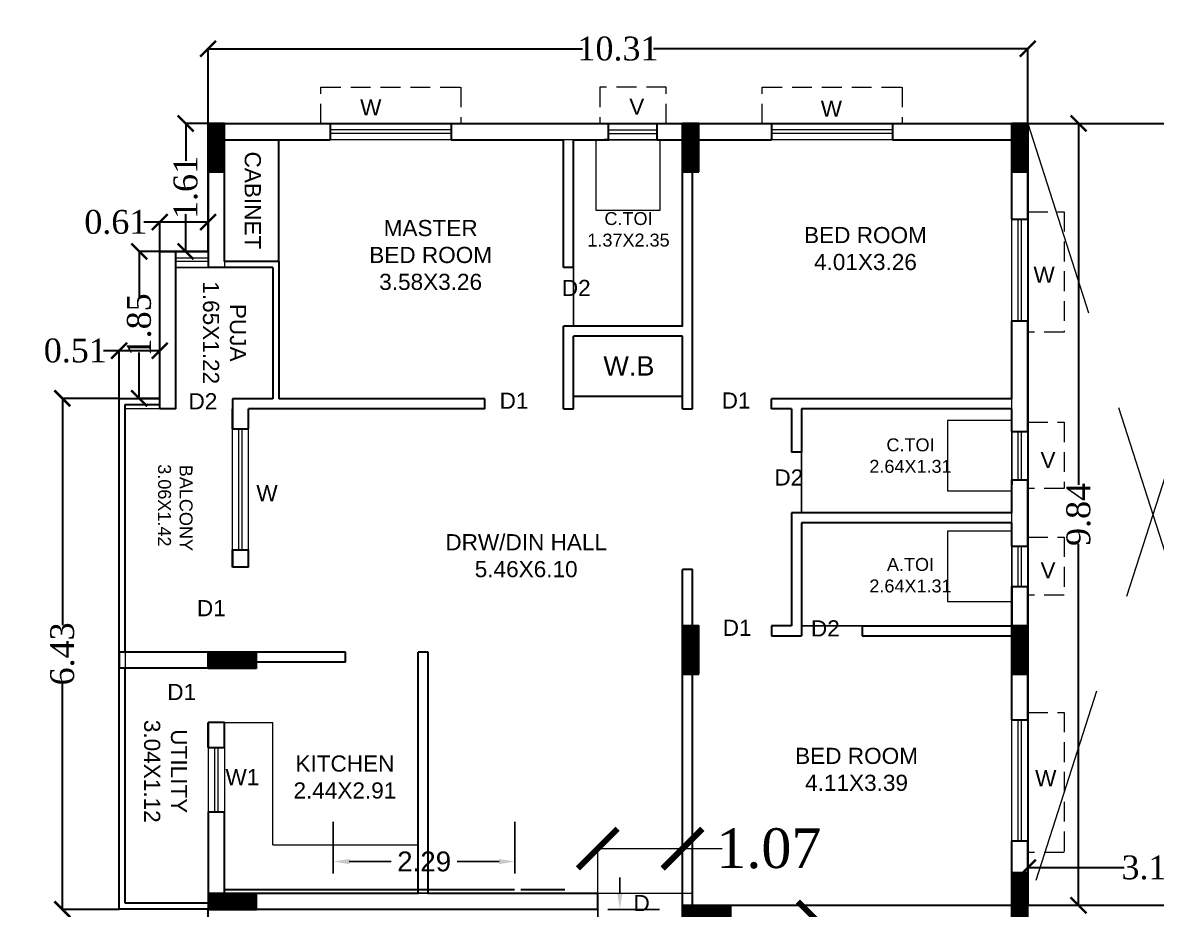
# Model space of a CAD drawing. Header units: metres. Extents: x 0 to 63445, y 32361 to 32804.
# Drawn here: x 63168.56 to 63182.83, y 32598.3 to 32609.46 of the extents above; entities that cross this region are included whole.
import ezdxf

# ---------------------------------------------------------------- set-up
doc = ezdxf.new("R2010")
doc.units = ezdxf.units.M
doc.header["$MEASUREMENT"] = 0
doc.header["$PDMODE"] = 34
doc.header["$PDSIZE"] = -10
for name, pattern in [('CONTINULUS', [0]), ('DASHED', [0.75, 0.5, -0.25]), ('DASHED2', [0.375, 0.25, -0.125])]:
    doc.linetypes.add(name, pattern=pattern)
doc.layers.get('0').update_dxf_attribs({"lineweight": 25})
doc.layers.add('BLK_1_FLR_5_BATH', color=3, linetype='Continuous', plot=False)
for name, color, linetype, lineweight in [('BLK_1_FLR_5_BLT_UP_AREA', 14, 'DASHED', 9), ('BLK_1_FLR_5_BLT_UP_AREA_DEDUCT', 41, 'DASHED', 9), ('BLK_1_FLR_5_EXIT_WIDTH_DOOR', 7, 'Continuous', 0), ('BLK_1_FLR_5_EXIT_WIDTH_STAIR', 7, 'Continuous', 0), ('BLK_1_FLR_5_STAIR_1_FLIGHT_2', 7, 'Continuous', 0), ('BLK_1_FLR_5_UNITFA', 7, 'Continuous', 0), ('BLK_1_FLR_5_WATER_CLOSET', 7, 'Continuous', 0), ('COLUMN', 1, 'Continuous', 30), ('elev', 252, 'Continuous', 20), ('hatch', 251, 'Continuous', 20), ('TEXT-2', 65, 'Continuous', 18), ('wall', 7, 'Continuous', 30), ('window', 154, 'Continuous', 9)]:
    doc.layers.add(name, color=color, linetype=linetype, lineweight=lineweight)
doc.layers.add('BLK_1_FLR_5_STAIR_1', color=7, linetype='Continuous', true_color=0xffffff, plot=False)
doc.layers.add('text', color=65, linetype='Continuous')
doc.styles.add('AutoDCRFont', font='arial.ttf')
doc.styles.add('PreDCRFont', font='arial.ttf', dxfattribs={"height": 0.25})
doc.styles.get("Standard").update_dxf_attribs({"font": 'arial.ttf', "height": 0.4})
doc.styles.add('TNR', font='times.ttf', dxfattribs={"height": 0.5})
doc.dimstyles.new('ARCHANA', dxfattribs={"dimscale": 0, "dimtxt": 0.5, "dimasz": 0.5, "dimexe": 0, "dimexo": 0, "dimgap": 0, "dimtad": 0, "dimzin": 0, "dimdsep": 46, "dimtxsty": 'TNR', "dimblk": 'ARCHTICK', "dimcen": 0.09, "dimclrd": 36, "dimclre": 36, "dimclrt": 7, "dimadec": 0, "dimazin": 0, "dimtfac": 1, "dimtofl": 0, "dimtmove": 0, "dimatfit": 3, "dimldrblk": 'ARCHTICK', "dimfxl": 1, "dimfrac": 2, "dimtolj": 1, "dimtzin": 0, "dimlwd": -1, "dimlwe": -1, "dimarcsym": 0})
doc.dimstyles.new('Copy of Standard2', dxfattribs={"dimtxt": 0.25, "dimasz": 0.2, "dimexe": 0.5, "dimexo": 0.3, "dimgap": 0.09, "dimtad": 0, "dimtoh": 1, "dimzin": 0, "dimdsep": 46, "dimtxsty": 'PreDCRFont', "dimcen": 0.025, "dimdle": 0.1, "dimadec": 0, "dimazin": 0, "dimtfac": 1, "dimtofl": 0, "dimtmove": 2, "dimatfit": 3, "dimfxl": 0.18, "dimtolj": 1, "dimtzin": 0, "dimarcsym": 0})

# ---------------------------------------------------------------- blocks, each defined once
blk = doc.blocks.new('*D393')
at = {"layer": 'BLK_1_FLR_5_STAIR_1_FLIGHT_2', "color": 0, "linetype": 'Continuous', "lineweight": -2, "transparency": 16777216}
for p, q in [((63172.472, 32598.747), (63172.472, 32599.397)), ((63174.758, 32598.747), (63174.758, 32599.397)), ((63172.672, 32598.897), (63173.198, 32598.897)), ((63174.558, 32598.897), (63174.032, 32598.897))]:
    blk.add_line(p, q, dxfattribs=at)
at = {"layer": 'BLK_1_FLR_5_STAIR_1_FLIGHT_2', "color": 0, "linetype": 'Continuous', "transparency": 16777216}
for points in [[(63172.672, 32598.931), (63172.672, 32598.864), (63172.472, 32598.897)], [(63174.558, 32598.931), (63174.558, 32598.864), (63174.758, 32598.897)]]:
    blk.add_solid(points, dxfattribs=at)
at = {"layer": 'Defpoints', "color": 0, "linetype": 'Continuous', "transparency": 16777216}
for p in [(63174.758, 32598.897), (63172.472, 32598.296), (63174.758, 32598.296)]:
    blk.add_point(p, dxfattribs=at)
at = {"layer": 'BLK_1_FLR_5_STAIR_1_FLIGHT_2', "color": 0, "linetype": 'Continuous', "transparency": 16777216, "insert": (63173.615, 32598.897), "char_height": 0.25, "attachment_point": 5, "style": 'PreDCRFont'}
blk.add_mtext('\\A1;2.29', dxfattribs=at)
blk = doc.blocks.new('*D394')
at = {"layer": 'BLK_1_FLR_5_STAIR_1_FLIGHT_2', "color": 0, "linetype": 'Continuous', "lineweight": -2, "transparency": 16777216}
for p, q in [((63176.077, 32598.496), (63176.077, 32598.696)), ((63175.927, 32598.296), (63176.577, 32598.296)), ((63175.927, 32597.077), (63176.577, 32597.077)), ((63176.077, 32596.877), (63176.077, 32596.677))]:
    blk.add_line(p, q, dxfattribs=at)
at = {"layer": 'BLK_1_FLR_5_STAIR_1_FLIGHT_2', "color": 0, "linetype": 'Continuous', "transparency": 16777216}
for points in [[(63176.044, 32598.496), (63176.111, 32598.496), (63176.077, 32598.296)], [(63176.044, 32596.877), (63176.111, 32596.877), (63176.077, 32597.077)]]:
    blk.add_solid(points, dxfattribs=at)
at = {"layer": 'Defpoints', "color": 0, "linetype": 'Continuous', "transparency": 16777216}
for p in [(63175.358, 32598.296), (63176.077, 32598.296), (63174.758, 32597.077)]:
    blk.add_point(p, dxfattribs=at)
at = {"layer": 'BLK_1_FLR_5_STAIR_1_FLIGHT_2', "color": 0, "linetype": 'Continuous', "transparency": 16777216, "insert": (63176.077, 32597.686), "char_height": 0.25, "attachment_point": 5, "rotation": 90, "style": 'PreDCRFont'}
blk.add_mtext('\\A1;1.22', dxfattribs=at)
blk = doc.blocks.new('A$C7D115503')
at = {"layer": 'COLUMN', "ltscale": 3}
h = blk.add_hatch(dxfattribs=at)
h.set_pattern_fill('ANSI31', color=256, style=0)
h.paths.add_polyline_path([(-14.36, -11.59), (-6.36, -11.59), (-6.36, 12.41), (-14.36, 12.41)])
at = {"layer": 'COLUMN', "ltscale": 0.05}
for p, q in [((-14.36, 12.41), (-6.36, 12.41)), ((-14.36, 12.41), (-14.36, -11.59)), ((-6.36, 12.41), (-6.36, -11.59)), ((-6.36, -11.59), (-14.36, -11.59))]:
    blk.add_line(p, q, dxfattribs=at)
blk = doc.blocks.new('_ArchTick')
at = {"color": 0, "linetype": 'ByBlock', "const_width": 0.15}
blk.add_lwpolyline([(-0.5, -0.5), (0.5, 0.5)], dxfattribs=at)
blk = doc.blocks.new('*D622')
at = {"layer": 'Defpoints', "color": 0, "ltscale": 0.5, "transparency": 16777216}
for p in [(63169.062, 32604.727), (63169.778, 32604.727), (63169.778, 32598.296)]:
    blk.add_point(p, dxfattribs=at)
at = {"layer": 'wall', "color": 36, "ltscale": 0.5, "transparency": 16777216}
for p, q in [((63169.778, 32604.727), (63169.062, 32604.727)), ((63169.062, 32604.727), (63169.062, 32601.871)), ((63169.062, 32598.296), (63169.062, 32601.152)), ((63169.778, 32598.296), (63169.062, 32598.296))]:
    blk.add_line(p, q, dxfattribs=at)
at = {"layer": 'wall', "color": 36, "ltscale": 0.5, "transparency": 16777216, "xscale": 0.2, "yscale": 0.2, "zscale": 0.2}
for p, rotation in [((63169.062, 32604.727), 90), ((63169.062, 32598.296), 270)]:
    blk.add_blockref('_ArchTick', p, dxfattribs=dict(at, rotation=rotation))
at = {"layer": 'wall', "color": 7, "ltscale": 0.5, "transparency": 16777216, "insert": (63169.062, 32601.511), "char_height": 0.5, "attachment_point": 5, "rotation": 90, "style": 'TNR'}
blk.add_mtext('\\A1;{\\H0.6x;6.43}', dxfattribs=at)
blk = doc.blocks.new('*D623')
at = {"layer": 'Defpoints', "color": 0, "ltscale": 0.5, "transparency": 16777216}
for p in [(63169.778, 32605.327), (63169.778, 32604.727), (63170.288, 32604.727)]:
    blk.add_point(p, dxfattribs=at)
at = {"layer": 'wall', "color": 36, "ltscale": 0.5, "transparency": 16777216}
for p, q in [((63169.778, 32605.327), (63169.578, 32605.327)), ((63169.778, 32604.727), (63169.778, 32605.327)), ((63170.288, 32605.327), (63169.778, 32605.327)), ((63170.288, 32604.727), (63170.288, 32605.327))]:
    blk.add_line(p, q, dxfattribs=at)
at = {"layer": 'wall', "color": 36, "ltscale": 0.5, "transparency": 16777216, "xscale": 0.2, "yscale": 0.2, "zscale": 0.2, "rotation": 180}
blk.add_blockref('_ArchTick', (63169.778, 32605.327), dxfattribs=at)
at = {"layer": 'wall', "color": 36, "ltscale": 0.5, "transparency": 16777216, "xscale": 0.2, "yscale": 0.2, "zscale": 0.2}
blk.add_blockref('_ArchTick', (63170.288, 32605.327), dxfattribs=at)
at = {"layer": 'wall', "color": 7, "ltscale": 0.5, "transparency": 16777216, "insert": (63169.225, 32605.327), "char_height": 0.5, "attachment_point": 5, "style": 'TNR'}
blk.add_mtext('\\A1;{\\H0.6x;0.51}', dxfattribs=at)
blk = doc.blocks.new('*D624')
at = {"layer": 'Defpoints', "color": 0, "ltscale": 0.5, "transparency": 16777216}
for p in [(63170.029, 32606.577), (63170.288, 32606.577), (63170.288, 32604.727)]:
    blk.add_point(p, dxfattribs=at)
at = {"layer": 'wall', "color": 36, "ltscale": 0.5, "transparency": 16777216}
for p, q in [((63170.288, 32606.577), (63170.029, 32606.577)), ((63170.029, 32606.577), (63170.029, 32605.999)), ((63170.029, 32604.727), (63170.029, 32605.305)), ((63170.288, 32604.727), (63170.029, 32604.727))]:
    blk.add_line(p, q, dxfattribs=at)
at = {"layer": 'wall', "color": 36, "ltscale": 0.5, "transparency": 16777216, "xscale": 0.2, "yscale": 0.2, "zscale": 0.2}
for p, rotation in [((63170.029, 32606.577), 90), ((63170.029, 32604.727), 270)]:
    blk.add_blockref('_ArchTick', p, dxfattribs=dict(at, rotation=rotation))
at = {"layer": 'wall', "color": 7, "ltscale": 0.5, "transparency": 16777216, "insert": (63170.029, 32605.652), "char_height": 0.5, "attachment_point": 5, "rotation": 90, "style": 'TNR'}
blk.add_mtext('\\A1;{\\H0.6x;1.85}', dxfattribs=at)
blk = doc.blocks.new('*D625')
at = {"layer": 'Defpoints', "color": 0, "ltscale": 0.5, "transparency": 16777216}
for p in [(63170.897, 32606.945), (63170.288, 32606.577), (63170.897, 32606.577)]:
    blk.add_point(p, dxfattribs=at)
at = {"layer": 'wall', "color": 36, "ltscale": 0.5, "transparency": 16777216}
for p, q in [((63170.288, 32606.945), (63170.088, 32606.945)), ((63170.288, 32606.577), (63170.288, 32606.945)), ((63170.897, 32606.945), (63170.288, 32606.945)), ((63170.897, 32606.577), (63170.897, 32606.945))]:
    blk.add_line(p, q, dxfattribs=at)
at = {"layer": 'wall', "color": 36, "ltscale": 0.5, "transparency": 16777216, "xscale": 0.2, "yscale": 0.2, "zscale": 0.2, "rotation": 180}
blk.add_blockref('_ArchTick', (63170.288, 32606.945), dxfattribs=at)
at = {"layer": 'wall', "color": 36, "ltscale": 0.5, "transparency": 16777216, "xscale": 0.2, "yscale": 0.2, "zscale": 0.2}
blk.add_blockref('_ArchTick', (63170.897, 32606.945), dxfattribs=at)
at = {"layer": 'wall', "color": 7, "ltscale": 0.5, "transparency": 16777216, "insert": (63169.735, 32606.945), "char_height": 0.5, "attachment_point": 5, "style": 'TNR'}
blk.add_mtext('\\A1;{\\H0.6x;0.61}', dxfattribs=at)
blk = doc.blocks.new('*D592')
at = {"layer": 'Defpoints', "color": 0, "ltscale": 0.5, "transparency": 16777216}
for p in [(63170.614, 32608.186), (63170.897, 32608.186), (63170.897, 32606.577)]:
    blk.add_point(p, dxfattribs=at)
at = {"layer": 'wall', "color": 36, "ltscale": 0.5, "transparency": 16777216}
for p, q in [((63170.897, 32608.186), (63170.614, 32608.186)), ((63170.614, 32608.186), (63170.614, 32607.716)), ((63170.614, 32606.577), (63170.614, 32607.047)), ((63170.897, 32606.577), (63170.614, 32606.577))]:
    blk.add_line(p, q, dxfattribs=at)
at = {"layer": 'wall', "color": 36, "ltscale": 0.5, "transparency": 16777216, "xscale": 0.2, "yscale": 0.2, "zscale": 0.2}
for p, rotation in [((63170.614, 32608.186), 90), ((63170.614, 32606.577), 270)]:
    blk.add_blockref('_ArchTick', p, dxfattribs=dict(at, rotation=rotation))
at = {"layer": 'wall', "color": 7, "ltscale": 0.5, "transparency": 16777216, "insert": (63170.614, 32607.381), "char_height": 0.5, "attachment_point": 5, "rotation": 90, "style": 'TNR'}
blk.add_mtext('\\A1;{\\H0.6x;1.61}', dxfattribs=at)
blk = doc.blocks.new('*D626')
at = {"layer": 'Defpoints', "color": 0, "ltscale": 0.5, "transparency": 16777216}
for p in [(63181.212, 32609.127), (63170.897, 32608.186), (63181.212, 32608.186)]:
    blk.add_point(p, dxfattribs=at)
at = {"layer": 'wall', "color": 36, "ltscale": 0.5, "transparency": 16777216}
for p, q in [((63170.897, 32608.186), (63170.897, 32609.127)), ((63170.897, 32609.127), (63175.609, 32609.127)), ((63181.212, 32609.127), (63176.5, 32609.127)), ((63181.212, 32608.186), (63181.212, 32609.127))]:
    blk.add_line(p, q, dxfattribs=at)
at = {"layer": 'wall', "color": 36, "ltscale": 0.5, "transparency": 16777216, "xscale": 0.2, "yscale": 0.2, "zscale": 0.2, "rotation": 180}
blk.add_blockref('_ArchTick', (63170.897, 32609.127), dxfattribs=at)
at = {"layer": 'wall', "color": 36, "ltscale": 0.5, "transparency": 16777216, "xscale": 0.2, "yscale": 0.2, "zscale": 0.2}
blk.add_blockref('_ArchTick', (63181.212, 32609.127), dxfattribs=at)
at = {"layer": 'wall', "color": 7, "ltscale": 0.5, "transparency": 16777216, "insert": (63176.054, 32609.127), "char_height": 0.5, "attachment_point": 5, "style": 'TNR'}
blk.add_mtext('\\A1;{\\H0.6x;10.31}', dxfattribs=at)
blk = doc.blocks.new('*D627')
at = {"layer": 'Defpoints', "color": 0, "ltscale": 0.5, "transparency": 16777216}
for p in [(63181.212, 32608.186), (63181.212, 32598.347), (63181.85, 32598.347)]:
    blk.add_point(p, dxfattribs=at)
at = {"layer": 'wall', "color": 36, "ltscale": 0.5, "transparency": 16777216}
for p, q in [((63181.212, 32608.186), (63181.85, 32608.186)), ((63181.85, 32608.186), (63181.85, 32603.637)), ((63181.85, 32598.347), (63181.85, 32602.895)), ((63181.212, 32598.347), (63181.85, 32598.347))]:
    blk.add_line(p, q, dxfattribs=at)
at = {"layer": 'wall', "color": 36, "ltscale": 0.5, "transparency": 16777216, "xscale": 0.2, "yscale": 0.2, "zscale": 0.2}
for p, rotation in [((63181.85, 32608.186), 90), ((63181.85, 32598.347), 270)]:
    blk.add_blockref('_ArchTick', p, dxfattribs=dict(at, rotation=rotation))
at = {"layer": 'wall', "color": 7, "ltscale": 0.5, "transparency": 16777216, "insert": (63181.85, 32603.266), "char_height": 0.5, "attachment_point": 5, "rotation": 90, "style": 'TNR'}
blk.add_mtext('\\A1;{\\H0.6x;9.84}', dxfattribs=at)
blk = doc.blocks.new('*D628')
at = {"layer": 'Defpoints', "color": 0, "ltscale": 0.5, "transparency": 16777216}
for p in [(63184.36, 32598.821), (63181.212, 32598.347), (63184.36, 32598.347)]:
    blk.add_point(p, dxfattribs=at)
at = {"layer": 'wall', "color": 36, "ltscale": 0.5, "transparency": 16777216}
for p, q in [((63181.212, 32598.347), (63181.212, 32598.821)), ((63181.212, 32598.821), (63182.422, 32598.821)), ((63184.36, 32598.821), (63183.15, 32598.821)), ((63184.36, 32598.347), (63184.36, 32598.821))]:
    blk.add_line(p, q, dxfattribs=at)
at = {"layer": 'wall', "color": 36, "ltscale": 0.5, "transparency": 16777216, "xscale": 0.2, "yscale": 0.2, "zscale": 0.2, "rotation": 180}
blk.add_blockref('_ArchTick', (63181.212, 32598.821), dxfattribs=at)
at = {"layer": 'wall', "color": 36, "ltscale": 0.5, "transparency": 16777216, "xscale": 0.2, "yscale": 0.2, "zscale": 0.2}
blk.add_blockref('_ArchTick', (63184.36, 32598.821), dxfattribs=at)
at = {"layer": 'wall', "color": 7, "ltscale": 0.5, "transparency": 16777216, "insert": (63182.786, 32598.821), "char_height": 0.5, "attachment_point": 5, "style": 'TNR'}
blk.add_mtext('\\A1;{\\H0.6x;3.15}', dxfattribs=at)
blk = doc.blocks.new('*D957')
at = {"layer": 'BLK_1_FLR_5_EXIT_WIDTH_STAIR', "color": 36, "ltscale": 0.5, "transparency": 16777216}
for p, q in [((63177.907, 32598.144), (63178.568, 32598.144)), ((63178.568, 32598.144), (63178.568, 32597.684)), ((63178.568, 32596.01), (63178.568, 32596.469)), ((63177.907, 32596.01), (63178.568, 32596.01))]:
    blk.add_line(p, q, dxfattribs=at)
at = {"layer": 'Defpoints', "color": 0, "ltscale": 0.5, "transparency": 16777216}
for p in [(63177.907, 32598.144), (63178.568, 32598.144), (63177.907, 32596.01)]:
    blk.add_point(p, dxfattribs=at)
at = {"layer": 'BLK_1_FLR_5_EXIT_WIDTH_STAIR', "color": 36, "ltscale": 0.5, "transparency": 16777216, "xscale": 0.5, "yscale": 0.5, "zscale": 0.5}
for p, rotation in [((63178.568, 32598.144), 90), ((63178.568, 32596.01), 270)]:
    blk.add_blockref('_ArchTick', p, dxfattribs=dict(at, rotation=rotation))
at = {"layer": 'BLK_1_FLR_5_EXIT_WIDTH_STAIR', "color": 7, "ltscale": 0.5, "transparency": 16777216, "insert": (63178.568, 32597.077), "char_height": 0.5, "attachment_point": 5, "rotation": 90, "style": 'TNR'}
blk.add_mtext('\\A1;2.13', dxfattribs=at)
blk = doc.blocks.new('*D1026')
at = {"layer": 'BLK_1_FLR_5_EXIT_WIDTH_DOOR', "color": 36, "ltscale": 0.5, "transparency": 16777216}
for p, q in [((63175.8, 32598.499), (63175.8, 32599.06)), ((63175.8, 32599.06), (63176.866, 32599.06)), ((63176.866, 32598.499), (63176.866, 32599.06)), ((63176.866, 32599.06), (63177.366, 32599.06))]:
    blk.add_line(p, q, dxfattribs=at)
at = {"layer": 'Defpoints', "color": 0, "ltscale": 0.5, "transparency": 16777216}
for p in [(63176.866, 32599.06), (63175.8, 32598.499), (63176.866, 32598.499)]:
    blk.add_point(p, dxfattribs=at)
at = {"layer": 'BLK_1_FLR_5_EXIT_WIDTH_DOOR', "color": 36, "ltscale": 0.5, "transparency": 16777216, "xscale": 0.5, "yscale": 0.5, "zscale": 0.5, "rotation": 180}
blk.add_blockref('_ArchTick', (63175.8, 32599.06), dxfattribs=at)
at = {"layer": 'BLK_1_FLR_5_EXIT_WIDTH_DOOR', "color": 36, "ltscale": 0.5, "transparency": 16777216, "xscale": 0.5, "yscale": 0.5, "zscale": 0.5}
blk.add_blockref('_ArchTick', (63176.866, 32599.06), dxfattribs=at)
at = {"layer": 'BLK_1_FLR_5_EXIT_WIDTH_DOOR', "color": 7, "ltscale": 0.5, "transparency": 16777216, "insert": (63177.953, 32599.06), "char_height": 0.5, "attachment_point": 5, "style": 'TNR'}
blk.add_mtext('\\A1;1.07', dxfattribs=at)

msp = doc.modelspace()

# ---------------------------------------------------------------- linework, layer by layer
at = {"layer": 'BLK_1_FLR_5_BATH', "color": 3}
for points in [[(63175.4948, 32607.9823), (63176.8664, 32607.9823), (63176.8664, 32605.6369), (63175.4948, 32605.6369)], [(63181.0084, 32604.5954), (63178.3651, 32604.5954), (63178.3651, 32603.2873), (63181.0084, 32603.2873)], [(63181.0084, 32603.1603), (63178.3651, 32603.1603), (63178.3651, 32601.8649), (63181.0084, 32601.8649)]]:
    msp.add_lwpolyline(points, close=True, dxfattribs=at)
at = {"layer": 'BLK_1_FLR_5_BLT_UP_AREA', "color": 14, "linetype": 'CONTINULUS', "ltscale": 0.05}
msp.add_lwpolyline([(63233.1569, 32608.1855), (63170.8973, 32608.1855), (63170.8973, 32606.5767), (63170.2876, 32606.5767), (63170.2876, 32604.7267), (63169.778, 32604.7267), (63169.778, 32604.7267), (63169.778, 32598.2961), (63170.8973, 32598.2961), (63170.8973, 32595.8576), (63169.778, 32595.8576), (63169.778, 32589.4269), (63170.2876, 32589.4269), (63170.2876, 32587.5769), (63170.8973, 32587.5769), (63170.8973, 32585.9681), (63233.1569, 32585.9681)], dxfattribs=at)
at = {"layer": 'BLK_1_FLR_5_BLT_UP_AREA_DEDUCT', "color": 14, "linetype": 'Continuous'}
msp.add_lwpolyline([(63184.3601, 32598.3469), (63181.2116, 32598.3469), (63181.2116, 32608.1855), (63184.3601, 32608.1855)], close=True, dxfattribs=at)
at = {"layer": 'BLK_1_FLR_5_STAIR_1'}
msp.add_lwpolyline([(63175.7996, 32595.6544), (63175.7996, 32598.4993), (63170.8973, 32598.4993), (63170.8973, 32595.6544)], close=True, dxfattribs=at)
at = {"layer": 'BLK_1_FLR_5_UNITFA', "color": 3, "ltscale": 0.5}
msp.add_lwpolyline([(63169.8542, 32598.3723), (63170.8973, 32598.3723), (63170.8973, 32598.4993), (63176.9934, 32598.4993), (63176.9934, 32598.3469), (63181.0084, 32598.3469), (63181.0084, 32607.9823), (63171.1005, 32607.9823), (63171.1005, 32606.3735), (63170.4899, 32606.3735), (63170.4909, 32604.5954), (63169.8542, 32604.5954), (63169.8542, 32598.3723)], close=True, dxfattribs=at)
at = {"layer": 'BLK_1_FLR_5_WATER_CLOSET', "color": 3}
for points in [[(63176.585, 32607.9823), (63175.7763, 32607.9823), (63175.7763, 32607.0974), (63176.585, 32607.0974)], [(63181.0084, 32604.4482), (63180.1997, 32604.4482), (63180.1997, 32603.5633), (63181.0084, 32603.5633)], [(63181.0084, 32603.0559), (63180.1997, 32603.0559), (63180.1997, 32602.1709), (63181.0084, 32602.1709)]]:
    msp.add_lwpolyline(points, close=True, dxfattribs=at)
at = {"layer": 'elev', "ltscale": 0.05}
for p, q in [((63171.1005, 32600.6456), (63171.7101, 32600.6456)), ((63171.7101, 32599.1089), (63171.7101, 32600.6456)), ((63171.7101, 32599.1089), (63173.5389, 32599.1089))]:
    msp.add_line(p, q, dxfattribs=at)
at = {"layer": 'hatch', "linetype": 'DASHED2', "ltscale": 10}
for p, q in [((63181.2116, 32608.1855), (63184.3601, 32598.3469)), ((63184.3601, 32608.1844), (63181.2116, 32598.3469))]:
    msp.add_line(p, q, dxfattribs=at)
at = {"layer": 'wall', "ltscale": 0.05}
for p, q in [((63170.8973, 32606.5767), (63170.8973, 32608.1855)), ((63170.8973, 32608.1855), (63172.4307, 32608.1855)), ((63170.8973, 32608.1855), (63170.8973, 32606.5767)), ((63173.9547, 32608.1855), (63175.9363, 32608.1855)), ((63176.5459, 32608.1855), (63177.0696, 32608.1855)), ((63177.0696, 32608.1855), (63177.9841, 32608.1855)), ((63179.5081, 32608.1855), (63181.0084, 32608.1855)), ((63181.2116, 32606.9826), (63181.2116, 32608.1855)), ((63171.1005, 32607.9823), (63172.4307, 32607.9823)), ((63171.1005, 32606.4497), (63171.1005, 32607.9823)), ((63173.9547, 32607.9823), (63175.3678, 32607.9823)), ((63175.3678, 32606.3735), (63175.3678, 32607.9823)), ((63175.4948, 32607.9823), (63175.9382, 32607.9823)), ((63175.4948, 32607.9823), (63175.9363, 32607.9823)), ((63175.4948, 32606.3735), (63175.4948, 32607.9823)), ((63176.5459, 32607.9823), (63176.6828, 32607.9823)), ((63176.5459, 32607.9823), (63176.8664, 32607.9823)), ((63176.9934, 32604.5954), (63176.9934, 32607.995)), ((63177.0696, 32607.9823), (63177.9841, 32607.9823)), ((63177.9841, 32607.9823), (63177.9841, 32607.995)), ((63179.5081, 32607.9823), (63181.0084, 32607.9823)), ((63181.0084, 32606.9826), (63181.0084, 32607.9823)), ((63176.8664, 32605.6369), (63176.8664, 32607.5886)), ((63170.8973, 32606.5767), (63170.2876, 32606.5767)), ((63170.2876, 32604.5954), (63170.2876, 32606.5767)), ((63170.4909, 32604.5954), (63170.4909, 32606.5767)), ((63171.7101, 32606.3735), (63170.8973, 32606.3735)), ((63171.7863, 32606.4497), (63171.1005, 32606.4497)), ((63175.4948, 32606.3735), (63175.3678, 32606.3735)), ((63175.3678, 32604.7224), (63175.3678, 32605.6369)), ((63176.8664, 32605.6369), (63175.3678, 32605.6369)), ((63181.0084, 32604.7224), (63181.0084, 32605.704)), ((63181.2116, 32604.3105), (63181.2116, 32605.704)), ((63175.4948, 32604.5954), (63175.4948, 32605.5099)), ((63176.8664, 32605.5099), (63175.4948, 32605.5099)), ((63176.8664, 32604.5954), (63176.8664, 32605.5099)), ((63169.778, 32601.5346), (63169.778, 32604.7267)), ((63169.778, 32604.7267), (63170.2876, 32604.7267)), ((63169.8542, 32601.5346), (63169.8542, 32604.6505)), ((63169.8542, 32604.6505), (63170.2876, 32604.6505)), ((63171.7101, 32604.7224), (63171.2021, 32604.7224)), ((63171.2021, 32604.7224), (63171.2021, 32604.3436)), ((63174.3772, 32604.7224), (63171.7863, 32604.7224)), ((63174.3772, 32604.5954), (63174.3772, 32604.7224)), ((63175.3678, 32604.5954), (63175.3678, 32604.7224)), ((63175.3678, 32604.7224), (63175.3678, 32604.7224)), ((63177.9841, 32604.5954), (63177.9841, 32604.7224)), ((63178.1873, 32604.7224), (63177.9841, 32604.7224)), ((63181.0084, 32604.7224), (63178.0603, 32604.7224)), ((63170.4909, 32604.5954), (63170.2876, 32604.5954)), ((63171.2021, 32604.3436), (63171.2021, 32604.5954)), ((63174.3772, 32604.5954), (63171.4053, 32604.5954)), ((63171.4053, 32604.3436), (63171.4053, 32604.5954)), ((63178.2381, 32604.5954), (63177.9841, 32604.5954)), ((63181.0084, 32604.5954), (63178.3651, 32604.5954)), ((63181.0084, 32604.3105), (63181.0084, 32604.5954)), ((63178.3651, 32604.0493), (63178.2381, 32604.0493)), ((63181.0084, 32603.2873), (63181.0084, 32603.7009)), ((63181.2116, 32602.8659), (63181.2116, 32603.7009)), ((63181.0084, 32603.2873), (63178.2381, 32603.2873)), ((63181.0084, 32603.1603), (63178.3651, 32603.1603)), ((63181.0084, 32602.8659), (63181.0084, 32603.1603)), ((63171.2021, 32602.6015), (63171.2021, 32602.8196)), ((63171.2021, 32602.8196), (63171.2021, 32602.6015)), ((63171.4053, 32602.6015), (63171.4053, 32602.8196)), ((63171.4053, 32602.6015), (63171.2021, 32602.6015)), ((63176.8664, 32601.687), (63176.8664, 32602.5751)), ((63176.9934, 32602.5751), (63176.8664, 32602.5751)), ((63176.9934, 32602.5751), (63176.8664, 32602.5751)), ((63176.9934, 32601.687), (63176.9934, 32602.5751)), ((63176.9934, 32602.5751), (63176.9934, 32602.5751)), ((63181.0084, 32601.8649), (63181.0084, 32602.3609)), ((63181.2116, 32600.6808), (63181.2116, 32602.3609)), ((63177.0696, 32601.687), (63176.9934, 32601.687)), ((63181.0084, 32600.6808), (63181.0084, 32601.7379)), ((63170.8973, 32601.3314), (63170.8973, 32601.5346)), ((63172.6245, 32601.5346), (63170.8973, 32601.5346)), ((63170.8973, 32601.5346), (63170.8973, 32601.3314)), ((63172.6245, 32601.5346), (63171.1005, 32601.5346)), ((63172.6245, 32601.4076), (63172.6245, 32601.5346)), ((63173.5389, 32598.4993), (63173.5389, 32601.5346)), ((63173.6659, 32601.5346), (63173.5389, 32601.5346)), ((63173.6659, 32601.5346), (63173.5389, 32601.5346)), ((63173.6659, 32598.4993), (63173.6659, 32601.5346)), ((63177.0696, 32601.56), (63176.8664, 32601.56)), ((63176.8664, 32598.1436), (63176.8664, 32601.4838)), ((63176.9934, 32598.3469), (63176.9934, 32601.4838)), ((63172.6245, 32601.4076), (63171.1005, 32601.4076)), ((63172.6245, 32601.4076), (63171.1005, 32601.4076)), ((63171.1005, 32601.3314), (63171.1005, 32601.4076)), ((63169.778, 32598.2961), (63169.778, 32601.3314)), ((63169.8542, 32598.3723), (63169.8542, 32601.3314)), ((63170.8973, 32600.3339), (63170.8973, 32600.6456)), ((63171.1005, 32600.6456), (63170.8973, 32600.6456)), ((63170.8973, 32600.6456), (63170.8973, 32600.3339)), ((63171.1005, 32600.3339), (63171.1005, 32600.6456)), ((63170.8973, 32599.5219), (63170.8973, 32598.2961)), ((63171.1005, 32598.4993), (63171.1005, 32599.5219)), ((63181.0084, 32598.7533), (63181.0084, 32599.1568)), ((63181.2116, 32598.7533), (63181.2116, 32599.1568)), ((63171.1005, 32598.4993), (63173.5389, 32598.4993)), ((63173.6659, 32598.4993), (63175.7996, 32598.4993)), ((63174.555, 32598.4993), (63174.555, 32598.4993)), ((63175.7996, 32598.2961), (63175.7996, 32598.4993)), ((63171.1005, 32598.2961), (63175.7996, 32598.2961))]:
    msp.add_line(p, q, dxfattribs=at)
at = {"layer": 'wall', "ltscale": 3}
for p, q in [((63172.4307, 32608.1855), (63172.4307, 32607.9823)), ((63173.9547, 32608.1855), (63173.9547, 32607.9823)), ((63175.9363, 32607.9823), (63175.9363, 32608.1855)), ((63176.5459, 32607.9823), (63176.5459, 32608.1855)), ((63177.9841, 32608.1855), (63177.9841, 32607.9823)), ((63179.5081, 32608.1855), (63179.5081, 32607.9823)), ((63181.0084, 32606.9826), (63181.2116, 32606.9826)), ((63181.0084, 32605.704), (63181.2116, 32605.704)), ((63171.2021, 32604.3436), (63171.4053, 32604.3436)), ((63181.0084, 32604.3105), (63181.2116, 32604.3105)), ((63181.0084, 32603.7009), (63181.2116, 32603.7009)), ((63171.2021, 32602.8196), (63171.4053, 32602.8196)), ((63181.0084, 32602.8659), (63181.2116, 32602.8659)), ((63181.0084, 32602.3609), (63181.2116, 32602.3609)), ((63181.0084, 32600.6808), (63181.2116, 32600.6808)), ((63170.8973, 32600.3339), (63171.1005, 32600.3339)), ((63170.8973, 32599.5219), (63171.1005, 32599.5219)), ((63181.0084, 32599.1568), (63181.2116, 32599.1568))]:
    msp.add_line(p, q, dxfattribs=at)
at = {"layer": 'wall'}
for p, q in [((63181.2116, 32608.1855), (63184.3601, 32608.1855)), ((63171.7863, 32606.4497), (63171.7863, 32607.9823)), ((63171.7101, 32606.3735), (63171.7101, 32604.7224)), ((63171.7863, 32606.4497), (63171.7863, 32604.7224)), ((63176.8664, 32604.7511), (63175.4948, 32604.7511)), ((63175.3678, 32604.5954), (63175.4948, 32604.5954)), ((63176.8664, 32604.5954), (63176.9934, 32604.5954)), ((63178.2381, 32604.5954), (63178.2381, 32604.0493)), ((63178.3651, 32604.5954), (63178.3651, 32604.0493)), ((63178.2381, 32603.2873), (63178.2381, 32601.8649)), ((63178.3651, 32603.1603), (63178.3651, 32601.7379)), ((63177.9841, 32601.8649), (63177.9841, 32601.7379)), ((63178.2381, 32601.8649), (63177.9841, 32601.8649)), ((63179.1271, 32601.8649), (63181.0084, 32601.8649)), ((63179.1271, 32601.8649), (63179.1271, 32601.7379)), ((63177.9841, 32601.7379), (63178.3651, 32601.7379)), ((63179.1271, 32601.7379), (63181.0084, 32601.7379)), ((63170.8973, 32601.5346), (63169.778, 32601.5346)), ((63169.778, 32601.5346), (63169.778, 32601.3314)), ((63170.8973, 32601.3314), (63169.778, 32601.3314)), ((63170.8973, 32598.3723), (63169.8542, 32598.3723)), ((63177.0696, 32598.3469), (63181.0084, 32598.3469)), ((63181.2116, 32598.3469), (63189.7994, 32598.3469))]:
    msp.add_line(p, q, dxfattribs=at)
at = {"layer": 'wall', "ltscale": 0.1}
for p, q in [((63175.9363, 32607.9823), (63175.8786, 32607.9823)), ((63181.0084, 32603.7009), (63181.0084, 32603.6432)), ((63181.0084, 32602.3609), (63181.0084, 32601.8649))]:
    msp.add_line(p, q, dxfattribs=at)
at = {"layer": 'wall', "ltscale": 0.5}
msp.add_line((63170.8973, 32606.5767), (63170.8973, 32606.3735), dxfattribs=at)
at = {"layer": 'wall', "linetype": 'Continuous'}
for p, q in [((63171.1005, 32598.5461), (63174.7537, 32598.5461)), ((63174.8327, 32598.5461), (63175.3857, 32598.5461))]:
    msp.add_line(p, q, dxfattribs=at)
at = {"layer": 'wall', "ltscale": 0.5}
msp.add_lwpolyline([(63184.3601, 32595.8068), (63181.2116, 32595.8068), (63181.2116, 32585.9681), (63170.8973, 32585.9681), (63170.8973, 32587.5769), (63170.2876, 32587.5769), (63170.2876, 32589.4269), (63169.778, 32589.4269), (63169.778, 32595.8576), (63170.8973, 32595.8576), (63170.8973, 32598.2961), (63169.778, 32598.2961), (63169.778, 32604.7267), (63170.2876, 32604.7267), (63170.2876, 32606.5767), (63170.8973, 32606.5767), (63170.8973, 32608.1855), (63181.2116, 32608.1855), (63181.2116, 32598.3469), (63184.3601, 32598.3469)], dxfattribs=at)
at = {"layer": 'wall'}
msp.add_arc((63170.9227, 32608.0342), 0.0254, 90, 180, dxfattribs=at)
at = {"layer": 'window'}
for p, q in [((63173.9547, 32608.1855), (63172.4316, 32608.1855)), ((63173.9547, 32608.1056), (63172.4316, 32608.1056)), ((63173.9547, 32608.0623), (63172.4316, 32608.0623)), ((63176.545, 32608.1855), (63175.9363, 32608.1855)), ((63175.9363, 32608.1057), (63176.545, 32608.1056)), ((63175.9363, 32608.0623), (63176.545, 32608.0623)), ((63176.545, 32608.1855), (63176.5459, 32608.1855)), ((63176.545, 32608.1057), (63176.5459, 32608.1057)), ((63176.545, 32608.0623), (63176.5459, 32608.0623)), ((63179.5081, 32608.1855), (63177.985, 32608.1855)), ((63179.5081, 32608.1056), (63177.985, 32608.1056)), ((63179.5081, 32608.0623), (63177.985, 32608.0623)), ((63173.9547, 32607.9823), (63172.4316, 32607.9823)), ((63175.9363, 32607.9824), (63176.545, 32607.9823)), ((63175.9372, 32607.9823), (63175.9382, 32607.9823)), ((63176.545, 32607.9823), (63176.5459, 32607.9823)), ((63179.5081, 32607.9823), (63177.985, 32607.9823)), ((63181.0084, 32605.704), (63181.0084, 32606.9817)), ((63181.0883, 32605.704), (63181.0883, 32606.9817)), ((63181.1316, 32605.704), (63181.1316, 32606.9817)), ((63181.2116, 32605.704), (63181.2116, 32606.9817)), ((63170.4899, 32606.5767), (63170.8973, 32606.5767)), ((63170.4899, 32606.4967), (63170.8973, 32606.4967)), ((63170.4899, 32606.4534), (63170.8973, 32606.4534)), ((63170.4899, 32606.3735), (63170.8973, 32606.3735)), ((63171.2021, 32602.8196), (63171.2021, 32604.3427)), ((63171.282, 32602.8196), (63171.282, 32604.3427)), ((63171.3253, 32602.8196), (63171.3253, 32604.3427)), ((63171.4053, 32602.8196), (63171.4053, 32604.3427)), ((63181.0084, 32604.3096), (63181.0084, 32604.3105)), ((63181.0084, 32603.7009), (63181.0084, 32604.3105)), ((63181.0883, 32603.7009), (63181.0883, 32604.3105)), ((63181.0884, 32604.3096), (63181.0884, 32604.3105)), ((63181.1316, 32603.7009), (63181.1316, 32604.3105)), ((63181.1317, 32604.3096), (63181.1317, 32604.3105)), ((63181.2116, 32603.7009), (63181.2116, 32604.3105)), ((63181.2116, 32604.3096), (63181.2116, 32604.3105)), ((63181.0084, 32602.865), (63181.0084, 32602.8659)), ((63181.0084, 32602.3609), (63181.0084, 32602.8659)), ((63181.0883, 32602.3609), (63181.0883, 32602.8659)), ((63181.0884, 32602.865), (63181.0884, 32602.8659)), ((63181.1316, 32602.3609), (63181.1316, 32602.8659)), ((63181.1317, 32602.865), (63181.1317, 32602.8659)), ((63181.2116, 32602.865), (63181.2116, 32602.8659)), ((63181.2116, 32602.3609), (63181.2116, 32602.8659)), ((63181.0084, 32599.1568), (63181.0084, 32600.6799)), ((63181.0883, 32599.1568), (63181.0883, 32600.6799)), ((63181.1316, 32599.1568), (63181.1316, 32600.6799)), ((63181.2116, 32599.1568), (63181.2116, 32600.6799)), ((63170.8973, 32600.3339), (63170.8973, 32599.5219)), ((63170.9772, 32600.3339), (63170.9772, 32599.5219)), ((63171.0205, 32600.3339), (63171.0205, 32599.5219)), ((63171.1005, 32600.3339), (63171.1005, 32599.5219))]:
    msp.add_line(p, q, dxfattribs=at)
at = {"layer": 'window', "color": 8, "linetype": 'DASHED2'}
for points in [[(63172.3164, 32608.1855), (63172.3164, 32608.6428), (63174.0786, 32608.6428), (63174.0786, 32608.1855)], [(63176.6611, 32608.1855), (63176.6611, 32608.6428), (63175.8271, 32608.6428), (63175.8271, 32608.1855)], [(63177.8698, 32608.1855), (63177.8698, 32608.6428), (63179.632, 32608.6428), (63179.632, 32608.1855)], [(63181.2116, 32607.0763), (63181.6688, 32607.0763), (63181.6688, 32605.5596), (63181.2116, 32605.5596)], [(63181.2116, 32604.4257), (63181.6688, 32604.4257), (63181.6688, 32603.5917), (63181.2116, 32603.5917)], [(63181.2116, 32602.981), (63181.6688, 32602.981), (63181.6688, 32602.2517), (63181.2116, 32602.2517)], [(63181.2116, 32600.7746), (63181.6688, 32600.7746), (63181.6688, 32599.0124), (63181.2116, 32599.0124)]]:
    msp.add_lwpolyline(points, dxfattribs=at)

# ---------------------------------------------------------------- block references
at = {"layer": 'COLUMN', "ltscale": 0.05, "xscale": -0.025400733691282, "yscale": 0.025400733691282, "zscale": 0.025400733691282}
for p, rotation in [((63171.2621, 32607.8913), 180), ((63177.2313, 32607.8913), 180), ((63181.3732, 32607.8913), 180), ((63177.2313, 32601.5706), 180), ((63181.3732, 32601.5706), 180), ((63171.2126, 32601.1698), 90), ((63181.3732, 32598.459), 180), ((63171.2126, 32598.1344), 90), ((63177.1818, 32597.982), 90)]:
    msp.add_blockref('A$C7D115503', p, dxfattribs=dict(at, rotation=rotation))

# ---------------------------------------------------------------- texts
at = {"layer": 'text', "rotation": 270}
for s, insert, char_height, width, attachment_point in [('\\pxqc;CABINET', (63171.5602, 32604.2715), 0.203206, 5.893319, 3), ('\\pxqc;PUJA\\P1.65X1.22', (63170.8291, 32608.3961), 0.20321, 5.68602, 7), ('\\pxqc; BALCONY\\P3.06X1.42', (63170.2644, 32601.1446), 0.162565, 4.470808, 9), ('\\pxqc;UTILITY\\P3.04X1.12', (63170.0877, 32597.2397), 0.203206, 5.588511, 9)]:
    msp.add_mtext(s, dxfattribs=dict(at, insert=insert, char_height=char_height, width=width, attachment_point=attachment_point))
at = {"layer": 'text'}
for s, insert, char_height, width, attachment_point in [('\\pxqc;C.TOI\\P1.37X2.35', (63173.9535, 32607.0714), 0.162565, 4.465728, 1), ('\\pxqc;MASTER \\PBED ROOM\\P3.58X3.26', (63170.9025, 32606.9723), 0.203206, 5.588511, 1), ('\\pxqc;BED ROOM\\P4.01X3.26', (63176.3739, 32606.8837), 0.203206, 5.588511, 1), ('\\pxqc,t17;D2', (63172.5949, 32606.0152), 0.203206, 5.867919, 7), ('\\pxqc;W.B', (63172.8233, 32605.2575), 0.24385, 6.736694, 1), ('\\pxqc,t17;D2', (63167.4469, 32604.5889), 0.203206, 6.767919, 7), ('\\pxqc;D1', (63171.8116, 32604.5954), 0.20321, 5.867919, 7), ('\\pxqc;D1', (63174.6063, 32604.5985), 0.20321, 5.867919, 7), ('\\pxqc;C.TOI\\P2.64X1.31', (63177.5022, 32604.2233), 0.162565, 4.465728, 1), ('\\pxqc,t17;D2', (63175.2699, 32603.6296), 0.203206, 5.867919, 7), ('\\pxqc;DRW/DIN HALL\\P5.46X6.10', (63172.1045, 32603.0181), 0.203206, 5.588511, 1), ('\\pxqc;A.TOI\\P2.64X1.31', (63177.5022, 32602.7182), 0.162565, 4.465728, 1), ('\\pxqc;D1', (63167.6533, 32601.9851), 0.20321, 6.567919, 7), ('\\pxqc;D1', (63174.6197, 32601.7379), 0.20321, 5.867919, 7), ('\\pxqc,t17;D2', (63175.7293, 32601.7302), 0.203206, 5.867919, 7), ('\\pxqc;D1', (63167.1799, 32600.9301), 0.20321, 6.767919, 7), ('\\pxqc;KITCHEN\\P2.44X2.91', (63169.8233, 32600.2325), 0.203206, 5.588511, 1), ('\\pxqc;BED ROOM\\P4.11X3.39', (63176.262, 32600.329), 0.203206, 5.588511, 1), ('\\pxqc;D', (63173.4179, 32598.273), 0.20321, 5.867919, 7)]:
    msp.add_mtext(s, dxfattribs=dict(at, insert=insert, char_height=char_height, width=width, attachment_point=attachment_point))
at = {"layer": 'TEXT-2', "width": 0.183842, "attachment_point": 3, "style": 'AutoDCRFont'}
for s, insert, char_height in [('W', (63173.0773, 32608.4905), 0.2032), ('V', (63176.3855, 32608.5004), 0.2032), ('W', (63178.8736, 32608.4753), 0.2032), ('W', (63181.5505, 32606.385), 0.2032), ('V', (63181.5604, 32604.0529), 0.2032), ('W', (63171.7715, 32603.6357), 0.2032), ('V', (63181.5604, 32602.6653), 0.2032), ('W1', (63171.5405, 32600.0619), 0.20321), ('W', (63181.5712, 32600.0481), 0.2032)]:
    msp.add_mtext(s, dxfattribs=dict(at, insert=insert, char_height=char_height))

# ---------------------------------------------------------------- dimensions: what is measured, and where the dimension line sits
at = {"layer": 'BLK_1_FLR_5_EXIT_WIDTH_DOOR', "color": 1, "ltscale": 0.5}
dim = msp.add_linear_dim(base=(63176.8664, 32599.0595), p1=(63175.7996, 32598.4993), p2=(63176.8664, 32598.4993), dimstyle='ARCHANA', override={"dimscale": 1, "dimfxl": 6, "dimarcsym": 1}, dxfattribs=at)
dim.commit()
dim.dimension.update_dxf_attribs({"geometry": '*D1026', "text_midpoint": (63177.9528, 32599.0595)})
at = {"layer": 'BLK_1_FLR_5_EXIT_WIDTH_STAIR', "color": 7, "ltscale": 0.5}
dim = msp.add_linear_dim(base=(63178.5676, 32598.1436), p1=(63177.9074, 32596.01), p2=(63177.9074, 32598.1436), angle=90, dimstyle='ARCHANA', override={"dimscale": 1, "dimfxl": 6, "dimarcsym": 1}, dxfattribs=at)
dim.commit()
dim.dimension.update_dxf_attribs({"geometry": '*D957', "text_midpoint": (63178.5676, 32597.0768)})
at = {"layer": 'BLK_1_FLR_5_STAIR_1_FLIGHT_2', "color": 1, "linetype": 'Continuous'}
dim = msp.add_linear_dim(base=(63174.7582, 32598.8974), p1=(63172.4721, 32598.2961), p2=(63174.7582, 32598.2961), angle=180, dimstyle='Copy of Standard2', override={"dimpost": '\\X', "dimfxl": 0.15, "dimfxlon": 1}, dxfattribs=at)
dim.commit()
dim.dimension.update_dxf_attribs({"geometry": '*D393', "text_midpoint": (63173.6151, 32598.8974)})
at = {"layer": 'BLK_1_FLR_5_STAIR_1_FLIGHT_2', "color": 2, "linetype": 'Continuous'}
dim = msp.add_linear_dim(base=(63176.0774, 32598.2961), p1=(63174.7582, 32597.0768), p2=(63175.3582, 32598.2961), angle=90, dimstyle='Copy of Standard2', override={"dimpost": '\\X', "dimfxl": 0.15, "dimfxlon": 1}, dxfattribs=at)
dim.commit()
dim.dimension.update_dxf_attribs({"geometry": '*D394', "text_midpoint": (63176.0774, 32597.6864)})
at = {"layer": 'wall', "ltscale": 0.5}
for base, p1, p2, picture, middle in [((63181.2116, 32609.1273), (63170.8973, 32608.1855), (63181.2116, 32608.1855), '*D626', (63176.0544, 32609.1273)), ((63169.778, 32605.3266), (63170.2876, 32604.7267), (63169.778, 32604.7267), '*D623', (63169.2255, 32605.3266)), ((63184.3601, 32598.821), (63181.2116, 32598.3469), (63184.3601, 32598.3469), '*D628', (63182.7858, 32598.821))]:
    dim = msp.add_linear_dim(base=base, p1=p1, p2=p2, text='{\\H0.6x;<>}', dimstyle='ARCHANA', override={"dimscale": 1, "dimtxt": 0.3, "dimasz": 0.2, "dimfxl": 6, "dimarcsym": 1}, dxfattribs=at)
    dim.commit()
    dim.dimension.update_dxf_attribs({"geometry": picture, "text_midpoint": middle})
for base, p1, p2, picture, middle in [((63170.6142, 32608.1855), (63170.8973, 32606.5767), (63170.8973, 32608.1855), '*D592', (63170.6142, 32607.3811)), ((63181.8503, 32598.3469), (63181.2116, 32608.1855), (63181.2116, 32598.3469), '*D627', (63181.8503, 32603.2662)), ((63170.0289, 32606.5767), (63170.2876, 32604.7267), (63170.2876, 32606.5767), '*D624', (63170.0289, 32605.6517)), ((63169.0621, 32604.7267), (63169.778, 32598.2961), (63169.778, 32604.7267), '*D622', (63169.0621, 32601.5114))]:
    dim = msp.add_linear_dim(base=base, p1=p1, p2=p2, angle=90, text='{\\H0.6x;<>}', dimstyle='ARCHANA', override={"dimscale": 1, "dimtxt": 0.3, "dimasz": 0.2, "dimfxl": 6, "dimarcsym": 1}, dxfattribs=at)
    dim.commit()
    dim.dimension.update_dxf_attribs({"geometry": picture, "text_midpoint": middle})
dim = msp.add_linear_dim(base=(63170.8973, 32606.9451), p1=(63170.2876, 32606.5767), p2=(63170.8973, 32606.5767), text='{\\H0.6x;<>}', dimstyle='ARCHANA', override={"dimscale": 1, "dimtxt": 0.3, "dimasz": 0.2, "dimfxl": 6, "dimarcsym": 1}, dxfattribs=at)
dim.commit()
dim.dimension.update_dxf_attribs({"geometry": '*D625', "text_midpoint": (63169.7351, 32606.9451), "dimtype": 160})

doc.saveas('drawing.dxf')
